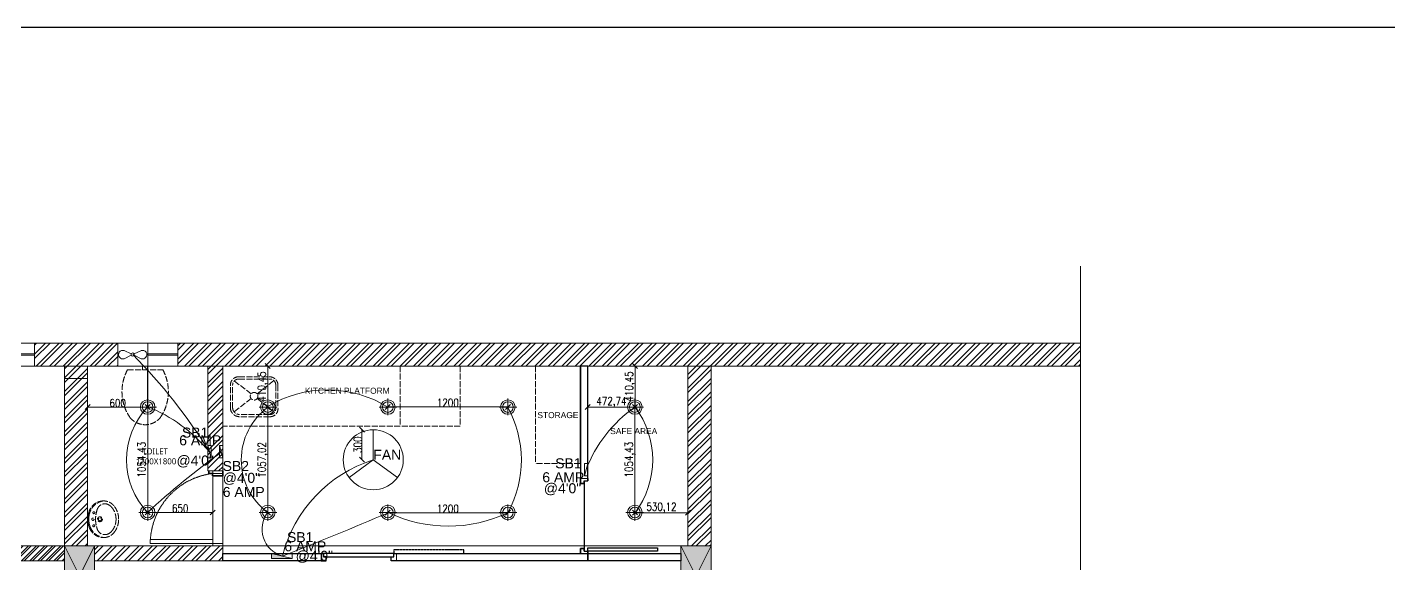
# Model space of a CAD drawing. Header units: millimetres. Extents: x 1926 to 160733, y 10813 to 39285.
# Drawn here: x 120307 to 133915, y 29948 to 35316 of the extents above; entities that cross this region are included whole.
import ezdxf

# ---------------------------------------------------------------- set-up
doc = ezdxf.new("R2010")
doc.units = ezdxf.units.MM
doc.linetypes.add('ACAD_ISO02W100', pattern=[15, 12, -3])
doc.linetypes.add('HIDDEN', pattern=[9.525, 6.35, -3.175])
doc.layers.get('Defpoints').update_dxf_attribs({"lineweight": 0})
for name, color, linetype, lineweight in [('C-DOOR', 7, 'HIDDEN', 0), ('celling', 30, 'Continuous', 0), ('COLOUNM', 7, 'Continuous', 0), ('FURN', 252, 'Continuous', 0), ('furn 2', 253, 'ACAD_ISO02W100', 0), ('hatch', 7, 'Continuous', 0), ('TEXT', 7, 'Continuous', 5), ('wall', 250, 'Continuous', 0), ('wire', 84, 'Continuous', 0)]:
    doc.layers.add(name, color=color, linetype=linetype, lineweight=lineweight)
doc.layers.add('ELE', color=7, linetype='Continuous', lineweight=0, true_color=0x575c5a)
doc.layers.add('glass', color=7, linetype='Continuous', lineweight=5, true_color=0x0082ad)
doc.styles.add('DIM_FONT', font='SIMPLEX.shx', dxfattribs={"width": 0.8})
doc.styles.get("Standard").update_dxf_attribs({"font": 'arial.ttf'})
doc.dimstyles.new('ISO-25', dxfattribs={"dimtxt": 2.5, "dimasz": 2.5, "dimexe": 1.25, "dimexo": 0.625, "dimtad": 1, "dimtxsty": 'Standard', "dimcen": 2.5, "dimadec": 0, "dimazin": 0, "dimtfac": 1, "dimtmove": 0, "dimatfit": 3, "dimfxl": 1, "dimarcsym": 0})

# ---------------------------------------------------------------- blocks, each defined once
blk = doc.blocks.new('A$C51D124C1')
at = {"layer": 'C-DOOR'}
for p, q in [((25, 100), (725, 100)), ((25, 0), (725, 0))]:
    blk.add_line(p, q, dxfattribs=at)
blk.add_arc((21, 15), 709, 6.8545, 86.4639, dxfattribs=at)
blk.add_arc((21, 15), 709, 6.8545, 86.4639, dxfattribs=at)
at = {"layer": 'ELE'}
for points in [[(25, 725), (65, 725), (65, 100), (25, 100)], [(25, 725), (65, 725), (65, 100), (25, 100)], [(25, 0), (0, 0), (0, 100), (25, 100)], [(25, 0), (0, 0), (0, 100), (25, 100)], [(750, 0), (725, 0), (725, 100), (750, 100)], [(750, 0), (725, 0), (725, 100), (750, 100)]]:
    blk.add_lwpolyline(points, close=True, dxfattribs=at)
blk = doc.blocks.new('_Oblique')
at = {"color": 0, "linetype": 'ByBlock', "lineweight": -2}
blk.add_line((-0.5, -0.5), (0.5, 0.5), dxfattribs=at)
blk = doc.blocks.new('*D339')
at = {"color": 0, "lineweight": 0, "transparency": 16777216}
blk.add_line((123652, 30989), (123652, 31289), dxfattribs=at)
at = {"layer": 'Defpoints', "color": 0, "transparency": 16777216}
for p in [(123652, 31289), (123766, 31289), (123766, 30989)]:
    blk.add_point(p, dxfattribs=at)
at = {"color": 0, "lineweight": 0, "transparency": 16777216, "xscale": 50, "yscale": 50, "zscale": 50}
for p, rotation in [((123652, 31289), 90), ((123652, 30989), 270)]:
    blk.add_blockref('_Oblique', p, dxfattribs=dict(at, rotation=rotation))
at = {"color": 0, "transparency": 16777216, "insert": (123611, 31139), "char_height": 80, "attachment_point": 5, "rotation": 90, "style": 'DIM_FONT'}
blk.add_mtext('300', dxfattribs=at)
blk = doc.blocks.new('*D340')
at = {"layer": 'Defpoints', "color": 0, "transparency": 16777216}
for p in [(121511, 31926), (121511, 31926), (121511, 31518)]:
    blk.add_point(p, dxfattribs=at)
at = {"layer": 'TEXT', "color": 0, "lineweight": -2, "transparency": 16777216}
for p, q in [((121511, 31926), (121510, 31926)), ((121511, 31521), (121511, 31924)), ((121511, 31518), (121510, 31518))]:
    blk.add_line(p, q, dxfattribs=at)
at = {"layer": 'TEXT', "color": 0, "transparency": 16777216}
for points in [[(121511, 31924), (121512, 31924), (121511, 31926)], [(121511, 31521), (121512, 31521), (121511, 31518)]]:
    blk.add_solid(points, dxfattribs=at)
at = {"layer": 'TEXT', "color": 0, "transparency": 16777216, "insert": (121509, 31722), "char_height": 2.5, "attachment_point": 5, "rotation": 90}
blk.add_mtext('407,85', dxfattribs=at)
blk = doc.blocks.new('*D341')
at = {"color": 0, "lineweight": 0, "transparency": 16777216}
blk.add_line((123911, 30459), (125111, 30459), dxfattribs=at)
at = {"layer": 'Defpoints', "color": 0, "transparency": 16777216}
for p in [(123911, 30459), (125111, 30459), (125111, 30459)]:
    blk.add_point(p, dxfattribs=at)
at = {"color": 0, "lineweight": 0, "transparency": 16777216, "xscale": 50, "yscale": 50, "zscale": 50, "rotation": 180}
blk.add_blockref('_Oblique', (123911, 30459), dxfattribs=at)
at = {"color": 0, "lineweight": 0, "transparency": 16777216, "xscale": 50, "yscale": 50, "zscale": 50}
blk.add_blockref('_Oblique', (125111, 30459), dxfattribs=at)
at = {"color": 0, "transparency": 16777216, "insert": (124511, 30499), "char_height": 80, "attachment_point": 5, "style": 'DIM_FONT'}
blk.add_mtext('1200', dxfattribs=at)
blk = doc.blocks.new('*D342')
at = {"color": 0, "lineweight": 0, "transparency": 16777216}
blk.add_line((126381, 31516), (126381, 30461), dxfattribs=at)
at = {"layer": 'Defpoints', "color": 0, "transparency": 16777216}
for p in [(126380, 31516), (126381, 30461), (126381, 30461)]:
    blk.add_point(p, dxfattribs=at)
at = {"color": 0, "lineweight": 0, "transparency": 16777216, "xscale": 50, "yscale": 50, "zscale": 50}
for p, rotation in [((126381, 31516), 90), ((126381, 30461), 270)]:
    blk.add_blockref('_Oblique', p, dxfattribs=dict(at, rotation=rotation))
at = {"color": 0, "transparency": 16777216, "insert": (126333, 30989), "char_height": 80, "attachment_point": 5, "rotation": 90, "style": 'DIM_FONT'}
blk.add_mtext('1054,43', dxfattribs=at)
blk = doc.blocks.new('*D343')
at = {"color": 0, "lineweight": 0, "transparency": 16777216}
blk.add_line((126381, 30459), (126911, 30459), dxfattribs=at)
at = {"layer": 'Defpoints', "color": 0, "transparency": 16777216}
for p in [(126381, 30459), (126911, 30459), (126911, 30459)]:
    blk.add_point(p, dxfattribs=at)
at = {"color": 0, "lineweight": 0, "transparency": 16777216, "xscale": 50, "yscale": 50, "zscale": 50, "rotation": 180}
blk.add_blockref('_Oblique', (126381, 30459), dxfattribs=at)
at = {"color": 0, "lineweight": 0, "transparency": 16777216, "xscale": 50, "yscale": 50, "zscale": 50}
blk.add_blockref('_Oblique', (126911, 30459), dxfattribs=at)
at = {"color": 0, "transparency": 16777216, "insert": (126646, 30507), "char_height": 80, "attachment_point": 5, "style": 'DIM_FONT'}
blk.add_mtext('530,12', dxfattribs=at)
blk = doc.blocks.new('*D344')
at = {"color": 0, "lineweight": 0, "transparency": 16777216}
blk.add_line((126382, 31516), (125910, 31516), dxfattribs=at)
at = {"layer": 'Defpoints', "color": 0, "transparency": 16777216}
for p in [(125910, 31516), (125910, 31516), (126382, 31516)]:
    blk.add_point(p, dxfattribs=at)
at = {"color": 0, "lineweight": 0, "transparency": 16777216, "xscale": 50, "yscale": 50, "zscale": 50, "rotation": 180}
blk.add_blockref('_Oblique', (125910, 31516), dxfattribs=at)
at = {"color": 0, "lineweight": 0, "transparency": 16777216, "xscale": 50, "yscale": 50, "zscale": 50}
blk.add_blockref('_Oblique', (126382, 31516), dxfattribs=at)
at = {"color": 0, "transparency": 16777216, "insert": (126146, 31564), "char_height": 80, "attachment_point": 5, "style": 'DIM_FONT'}
blk.add_mtext('472,74', dxfattribs=at)
blk = doc.blocks.new('*D345')
at = {"color": 0, "lineweight": 0, "transparency": 16777216}
blk.add_line((126382, 31516), (126382, 31926), dxfattribs=at)
at = {"layer": 'Defpoints', "color": 0, "transparency": 16777216}
for p in [(126382, 31926), (126382, 31926), (126382, 31516)]:
    blk.add_point(p, dxfattribs=at)
at = {"color": 0, "lineweight": 0, "transparency": 16777216, "xscale": 50, "yscale": 50, "zscale": 50}
for p, rotation in [((126382, 31926), 90), ((126382, 31516), 270)]:
    blk.add_blockref('_Oblique', p, dxfattribs=dict(at, rotation=rotation))
at = {"color": 0, "transparency": 16777216, "insert": (126334, 31721), "char_height": 80, "attachment_point": 5, "rotation": 90, "style": 'DIM_FONT'}
blk.add_mtext('410,45', dxfattribs=at)
blk = doc.blocks.new('*D346')
at = {"color": 0, "lineweight": 0, "transparency": 16777216}
blk.add_line((121511, 31516), (120911, 31516), dxfattribs=at)
at = {"layer": 'Defpoints', "color": 0, "transparency": 16777216}
for p in [(120911, 31516), (120911, 31516), (121511, 31516)]:
    blk.add_point(p, dxfattribs=at)
at = {"color": 0, "lineweight": 0, "transparency": 16777216, "xscale": 50, "yscale": 50, "zscale": 50, "rotation": 180}
blk.add_blockref('_Oblique', (120911, 31516), dxfattribs=at)
at = {"color": 0, "lineweight": 0, "transparency": 16777216, "xscale": 50, "yscale": 50, "zscale": 50}
blk.add_blockref('_Oblique', (121511, 31516), dxfattribs=at)
at = {"color": 0, "transparency": 16777216, "insert": (121211, 31556), "char_height": 80, "attachment_point": 5, "style": 'DIM_FONT'}
blk.add_mtext('600', dxfattribs=at)
blk = doc.blocks.new('*D347')
at = {"color": 0, "lineweight": 0, "transparency": 16777216}
blk.add_line((121511, 30461), (122161, 30461), dxfattribs=at)
at = {"layer": 'Defpoints', "color": 0, "transparency": 16777216}
for p in [(121511, 30461), (122161, 30461), (122161, 30461)]:
    blk.add_point(p, dxfattribs=at)
at = {"color": 0, "lineweight": 0, "transparency": 16777216, "xscale": 50, "yscale": 50, "zscale": 50, "rotation": 180}
blk.add_blockref('_Oblique', (121511, 30461), dxfattribs=at)
at = {"color": 0, "lineweight": 0, "transparency": 16777216, "xscale": 50, "yscale": 50, "zscale": 50}
blk.add_blockref('_Oblique', (122161, 30461), dxfattribs=at)
at = {"color": 0, "transparency": 16777216, "insert": (121836, 30502), "char_height": 80, "attachment_point": 5, "style": 'DIM_FONT'}
blk.add_mtext('650', dxfattribs=at)
blk = doc.blocks.new('*D350')
at = {"color": 0, "lineweight": 0, "transparency": 16777216}
blk.add_line((123911, 31518), (125111, 31518), dxfattribs=at)
at = {"layer": 'Defpoints', "color": 0, "transparency": 16777216}
for p in [(123911, 31518), (125111, 31518), (125111, 31518)]:
    blk.add_point(p, dxfattribs=at)
at = {"color": 0, "lineweight": 0, "transparency": 16777216, "xscale": 50, "yscale": 50, "zscale": 50, "rotation": 180}
blk.add_blockref('_Oblique', (123911, 31518), dxfattribs=at)
at = {"color": 0, "lineweight": 0, "transparency": 16777216, "xscale": 50, "yscale": 50, "zscale": 50}
blk.add_blockref('_Oblique', (125111, 31518), dxfattribs=at)
at = {"color": 0, "transparency": 16777216, "insert": (124511, 31559), "char_height": 80, "attachment_point": 5, "style": 'DIM_FONT'}
blk.add_mtext('1200', dxfattribs=at)
blk = doc.blocks.new('*D351')
at = {"color": 0, "lineweight": 0, "transparency": 16777216}
blk.add_line((122711, 31516), (122711, 31926), dxfattribs=at)
at = {"layer": 'Defpoints', "color": 0, "transparency": 16777216}
for p in [(122711, 31926), (122711, 31926), (122711, 31516)]:
    blk.add_point(p, dxfattribs=at)
at = {"color": 0, "lineweight": 0, "transparency": 16777216, "xscale": 50, "yscale": 50, "zscale": 50}
for p, rotation in [((122711, 31926), 90), ((122711, 31516), 270)]:
    blk.add_blockref('_Oblique', p, dxfattribs=dict(at, rotation=rotation))
at = {"color": 0, "transparency": 16777216, "insert": (122663, 31721), "char_height": 80, "attachment_point": 5, "rotation": 90, "style": 'DIM_FONT'}
blk.add_mtext('410,45', dxfattribs=at)
blk = doc.blocks.new('*D352')
at = {"color": 0, "lineweight": 0, "transparency": 16777216}
blk.add_line((122713, 30459), (122713, 31516), dxfattribs=at)
at = {"layer": 'Defpoints', "color": 0, "transparency": 16777216}
for p in [(122710, 31516), (122713, 31516), (122711, 30459)]:
    blk.add_point(p, dxfattribs=at)
at = {"color": 0, "lineweight": 0, "transparency": 16777216, "xscale": 50, "yscale": 50, "zscale": 50}
for p, rotation in [((122713, 31516), 90), ((122713, 30459), 270)]:
    blk.add_blockref('_Oblique', p, dxfattribs=dict(at, rotation=rotation))
at = {"color": 0, "transparency": 16777216, "insert": (122664, 30987), "char_height": 80, "attachment_point": 5, "rotation": 90, "style": 'DIM_FONT'}
blk.add_mtext('1057,02', dxfattribs=at)
blk = doc.blocks.new('*D195')
at = {"color": 0, "lineweight": 0, "transparency": 16777216}
blk.add_line((121511, 31516), (121511, 30461), dxfattribs=at)
at = {"layer": 'Defpoints', "color": 0, "transparency": 16777216}
for p in [(121511, 31516), (121511, 30461), (121511, 30461)]:
    blk.add_point(p, dxfattribs=at)
at = {"color": 0, "lineweight": 0, "transparency": 16777216, "xscale": 50, "yscale": 50, "zscale": 50}
for p, rotation in [((121511, 31516), 90), ((121511, 30461), 270)]:
    blk.add_blockref('_Oblique', p, dxfattribs=dict(at, rotation=rotation))
at = {"color": 0, "transparency": 16777216, "insert": (121463, 30989), "char_height": 80, "attachment_point": 5, "rotation": 90, "style": 'DIM_FONT'}
blk.add_mtext('1054,43', dxfattribs=at)

msp = doc.modelspace()

# ---------------------------------------------------------------- hatches: boundary and pattern name
at = {"layer": 'hatch', "linetype": 'Continuous', "ltscale": 3, "true_color": 0xc7c8ca}
h = msp.add_hatch(dxfattribs=at)
h.set_pattern_fill('ANSI32', color=9, scale=10)
h.set_pattern_definition([(45, (-1042658.48, 18299.64), (-67.351921, 67.351921), []), (45, (-1042613.58, 18299.64), (-67.351921, 67.351921), [])])
h.paths.add_polyline_path([(127141.171, 31926.232), (126911.171, 31926.232), (126911.171, 30126.232), (127141.171, 30126.232)])
h.paths.add_polyline_path([(122261.171, 31926.232), (122111.171, 31926.232), (122111.171, 30876.232), (122261.171, 30876.232)])
h.paths.add_polyline_path([(120911.171, 31926.232), (120681.171, 31926.232), (120681.171, 30126.232), (120911.171, 30126.232)])
h.paths.add_polyline_path([(122261.171, 30126.232), (120981.171, 30126.232), (120981.171, 29976.232), (122261.171, 29976.232)])
h.paths.add_polyline_path([(120911.171, 29526.232), (120681.171, 29526.232), (120681.171, 27426.232), (120911.171, 27426.232)])
h.paths.add_polyline_path([(120911.171, 27126.232), (120681.171, 27126.232), (120681.171, 25026.232), (120911.171, 25026.232)])
h.paths.add_polyline_path([(127141.171, 27126.232), (126911.171, 27126.232), (126911.171, 25026.232), (127141.171, 25026.232)])
h.paths.add_polyline_path([(120911.171, 24426.232), (120681.171, 24426.232), (120681.171, 22926.232), (120911.171, 22926.232)])
h.paths.add_polyline_path([(127141.171, 24426.232), (126911.171, 24426.232), (126911.171, 22926.232), (127141.171, 22926.232)])
h.paths.add_polyline_path([(127141.171, 29526.232), (126911.171, 29526.232), (126911.171, 27426.232), (127141.171, 27426.232)])
h.paths.add_polyline_path([(121196.786, 30828.781), (122004.753, 30828.781), (122004.753, 31299.653), (121196.786, 31299.653)], flags=9)
h.paths.add_polyline_path([(117865.473, 12656.425), (125838.119, 12656.425), (125838.119, 13377.673), (117865.473, 13377.673)], flags=9)
h.paths.add_polyline_path([(127185.775, 29717.371), (127598.428, 29717.371), (127598.428, 30026.478), (127185.775, 30026.478)], flags=9)
h.paths.add_polyline_path([(127185.775, 27132.34), (127598.428, 27132.34), (127598.428, 27441.446), (127185.775, 27441.446)], flags=9)
h.paths.add_polyline_path([(127185.775, 24617.371), (127598.428, 24617.371), (127598.428, 24926.478), (127185.775, 24926.478)], flags=9)
h.paths.add_polyline_path([(120256.303, 29717.371), (120668.957, 29717.371), (120668.957, 30026.478), (120256.303, 30026.478)], flags=9)
h.paths.add_polyline_path([(120256.303, 27132.34), (120668.957, 27132.34), (120668.957, 27441.446), (120256.303, 27441.446)], flags=9)
h.paths.add_polyline_path([(119252.224, 10813.117), (128496.866, 10813.117), (128496.866, 11901.803), (119252.224, 11901.803)], flags=9)
h.paths.add_polyline_path([(133123.4, 11504.023), (133602.061, 11504.023), (133602.061, 12223.898), (133123.4, 12223.898)], flags=9)
h.paths.add_polyline_path([(117766.836, 13420.952), (125904.773, 13420.952), (125904.773, 14509.638), (117766.836, 14509.638)], flags=9)
h.paths.add_polyline_path([(115729.469, 12843.246), (116600.805, 12843.246), (116600.805, 14282.683), (115729.469, 14282.683)], flags=9)
h.paths.add_polyline_path([(116594.011, 13005.642), (117679.094, 13005.642), (117679.094, 14094.328), (116594.011, 14094.328)], flags=9)
h.paths.add_polyline_path([(124967.514, 20336.578), (126388.237, 20336.578), (126388.237, 20783.641), (124967.514, 20783.641)], flags=9)
h.paths.add_polyline_path([(121709.011, 17879.395), (123129.734, 17879.395), (123129.734, 18326.458), (121709.011, 18326.458)], flags=9)
h.paths.add_polyline_path([(123246.614, 27956.008), (125308.14, 27956.008), (125308.14, 28897.837), (123246.614, 28897.837)], flags=9)
h.paths.add_polyline_path([(131527.587, 21173.094), (132933.462, 21173.094), (132933.462, 21620.156), (131527.587, 21620.156)], flags=9)
h.paths.add_polyline_path([(131323.13, 18289.92), (133238.108, 18289.92), (133238.108, 18736.982), (131323.13, 18736.982)], flags=9)
h.paths.add_polyline_path([(120256.303, 24617.371), (120668.957, 24617.371), (120668.957, 24926.478), (120256.303, 24926.478)], flags=9)
h.paths.add_polyline_path([(128409.183, 26478.202), (130113.566, 26478.202), (130113.566, 27424.414), (128409.183, 27424.414)], flags=9)
h.paths.add_polyline_path([(118065.515, 26478.202), (119578.827, 26478.202), (119578.827, 27424.414), (118065.515, 27424.414)], flags=9)
h.paths.add_polyline_path([(124181.25, 22544.45), (124591.38, 22544.45), (124591.38, 22963.281), (124181.25, 22963.281)], flags=9)
h.paths.add_polyline_path([(121811.171, 32156.232), (121811.171, 31926.232), (127141.171, 31926.232), (130833.284, 31926.232), (130833.284, 32156.232)])
h.paths.add_polyline_path([(119781.171, 31926.232), (119781.171, 32156.232), (116989.059, 32156.232), (116989.059, 31926.232)])
h.paths.add_polyline_path([(120381.171, 32156.232), (120381.171, 31926.232), (121211.171, 31926.232), (121211.171, 32156.232)])
h = msp.add_hatch(dxfattribs=at)
h.set_pattern_fill('ANSI32', color=9, scale=6)
h.set_pattern_definition([(45, (-1042658.48, 18299.645), (-40.4111525, 40.4111525), []), (45, (-1042631.537, 18299.645), (-40.4111525, 40.4111525), [])])
h.paths.add_polyline_path([(120681.171, 30126.232), (119331.171, 30126.232), (119331.171, 29976.232), (120681.171, 29976.232)])
at = {"layer": 'TEXT', "true_color": 0xed1f24}
h = msp.add_hatch(color=240, dxfattribs=at)
h.dxf.hatch_style = 1
h.paths.add_polyline_path([(122747.749, 30051.833), (122747.749, 30000.634), (122956.155, 30000.634)])
at = {"layer": 'wall', "true_color": 0xc7c8ca}
h = msp.add_hatch(color=9, dxfattribs=at)
h.dxf.hatch_style = 1
h.paths.add_polyline_path([(127141.171, 30126.232), (126841.171, 30126.232), (126841.171, 29526.232), (127141.171, 29526.232)])
h.paths.add_polyline_path([(120981.171, 30126.232), (120681.171, 30126.232), (120681.171, 29526.232), (120981.171, 29526.232)])
h.paths.add_polyline_path([(120981.171, 27426.232), (120681.171, 27426.232), (120681.171, 27126.232), (120981.171, 27126.232)])
h.paths.add_polyline_path([(127141.171, 27426.232), (126841.171, 27426.232), (126841.171, 27126.232), (127141.171, 27126.232)])
h.paths.add_polyline_path([(127141.171, 25026.232), (126841.171, 25026.232), (126841.171, 24426.232), (127141.171, 24426.232)])
h.paths.add_polyline_path([(120981.171, 25026.232), (120681.171, 25026.232), (120681.171, 24426.232), (120981.171, 24426.232)])

# ---------------------------------------------------------------- linework, layer by layer
for p, q in [((125835.449, 30950.778), (125835.449, 31926.232)), ((122158.361, 30852.76), (122122.499, 30852.76)), ((125873.693, 30778.654), (125909.555, 30778.654)), ((125873.693, 30752.36), (125873.693, 30102.047)), ((125873.693, 30075.753), (125909.555, 30075.753)), ((123269.943, 30051.84), (123243.649, 30051.84)), ((123243.649, 29977.72), (123293.856, 29977.72)), ((123269.943, 30015.978), (123269.943, 30051.84)), ((123293.856, 30015.978), (123269.943, 30015.978)), ((123293.856, 29977.72), (123293.856, 30015.978)), ((123293.856, 30015.978), (123944.154, 30015.978)), ((123944.154, 29977.72), (123944.154, 30015.978)), ((123944.154, 30015.978), (123970.448, 30015.978)), ((123996.756, 29977.72), (123944.154, 29977.72)), ((123970.448, 30015.978), (123970.448, 30051.84)), ((123970.448, 30051.84), (123996.756, 30051.84))]:
    msp.add_line(p, q)
for points in [[(113410.692, 35315.561), (144710.799, 35315.561), (144710.799, 12463.975), (113410.692, 12463.975)], [(122122.499, 30852.76), (122122.499, 30852.76), (122122.499, 30852.76), (122122.499, 30852.76), (122122.499, 30876.673), (122122.499, 30876.673), (122122.499, 30876.673), (122122.499, 30876.673)], [(122158.361, 30826.465), (122158.361, 30826.465), (122158.361, 30826.465), (122158.361, 30826.465), (122158.361, 30852.76), (122158.361, 30852.76), (122158.361, 30852.76), (122158.361, 30852.76)], [(122261.171, 30826.465), (122261.171, 30826.465), (122158.361, 30826.465), (122158.361, 30826.465), (122158.361, 30826.465), (122158.361, 30826.465), (122261.171, 30826.465), (122261.171, 30826.465)], [(122261.171, 30876.673), (122261.171, 30876.673), (122261.171, 30876.673), (122261.171, 30876.673), (122261.171, 30826.465), (122261.171, 30826.465), (122261.171, 30826.465), (122261.171, 30826.465)], [(125835.449, 30802.56), (125835.449, 30802.56), (125835.449, 30802.56), (125835.449, 30802.56), (125835.449, 30752.352), (125835.449, 30752.352), (125835.449, 30752.352), (125835.449, 30752.352)], [(125873.693, 30752.36), (125873.693, 30752.36), (125873.693, 30752.36), (125873.693, 30752.36), (125873.693, 30778.654), (125873.693, 30778.654), (125873.693, 30778.654), (125873.693, 30778.654)], [(125909.555, 30778.654), (125909.555, 30778.654), (125909.555, 30778.654), (125909.555, 30778.654), (125909.555, 30802.567), (125909.555, 30802.567), (125909.555, 30802.567), (125909.555, 30802.567)], [(125835.449, 30752.36), (125835.449, 30752.36), (125873.693, 30752.36), (125873.693, 30752.36), (125873.693, 30752.36), (125873.693, 30752.36), (125835.449, 30752.36), (125835.449, 30752.36)], [(125835.449, 30102.04), (125835.449, 30102.04), (125873.693, 30102.047), (125873.693, 30102.047), (125873.693, 30102.047), (125873.693, 30102.047), (125835.449, 30102.04), (125835.449, 30102.04)], [(125835.449, 30051.833), (125835.449, 30051.833), (125835.449, 30051.833), (125835.449, 30051.833), (125835.449, 30102.04), (125835.449, 30102.04), (125835.449, 30102.04), (125835.449, 30102.04)], [(125873.693, 30102.047), (125873.693, 30102.047), (125873.693, 30102.047), (125873.693, 30102.047), (125873.693, 30075.753), (125873.693, 30075.753), (125873.693, 30075.753), (125873.693, 30075.753)], [(126607.679, 30075.753), (126607.679, 30075.753), (125909.555, 30075.753), (125909.555, 30075.753), (125909.555, 30109.22), (125909.555, 30109.22), (126607.679, 30109.22), (126607.679, 30109.22)], [(125909.555, 30075.753), (125909.555, 30075.753), (125909.555, 30075.753), (125909.555, 30075.753), (125909.555, 30051.84), (125909.555, 30051.84), (125909.555, 30051.84), (125909.555, 30051.84)], [(123970.448, 30015.978), (123970.448, 30015.978), (123970.448, 30051.84), (123970.448, 30051.84), (123269.943, 30051.84), (123269.943, 30051.84), (123269.943, 30015.978), (123269.943, 30015.978)], [(125909.555, 30051.84), (126839.593, 30051.84), (126839.593, 29977.72), (125909.555, 29977.72)]]:
    msp.add_lwpolyline(points, close=True)
for points in [[(125909.555, 30778.654), (125909.555, 31926.232), (125835.449, 31926.232), (125835.449, 30752.36)], [(125835.449, 30102.04), (125835.449, 30051.837), (125909.555, 30051.837), (125909.555, 30109.22)], [(123293.856, 29977.72), (122261.171, 29977.72), (122261.171, 30051.833), (123269.943, 30051.833)], [(123996.756, 30051.833), (125909.555, 30051.837), (125909.555, 29977.724), (123996.756, 29977.72)]]:
    msp.add_lwpolyline(points)
at = {"linetype": 'ACAD_ISO02W100', "ltscale": 0.2}
msp.add_lwpolyline([(124670.953, 30051.84), (124670.953, 30051.84), (124670.953, 30087.703), (124670.953, 30087.703), (123970.448, 30087.703), (123970.448, 30087.703), (123970.448, 30051.84), (123970.448, 30051.84)], close=True, dxfattribs=at)
at = {"layer": 'celling'}
for p, q in [((121511.171, 31435.885), (121511.171, 31600.875)), ((122711.171, 31435.885), (122711.171, 31600.875)), ((123911.171, 31435.885), (123911.171, 31600.875)), ((125111.171, 31435.885), (125111.171, 31600.875)), ((126381.047, 31435.885), (126381.047, 31600.875)), ((121598.309, 31515.787), (121421.317, 31515.787)), ((122624.034, 31515.787), (122801.026, 31515.787)), ((123824.034, 31515.787), (124001.026, 31515.787)), ((125024.034, 31515.787), (125201.026, 31515.787)), ((126468.185, 31515.787), (126291.193, 31515.787)), ((121511.171, 30541.262), (121511.171, 30376.273)), ((122711.171, 30541.262), (122711.171, 30376.273)), ((123911.171, 30541.262), (123911.171, 30376.273)), ((125111.171, 30541.262), (125111.171, 30376.273)), ((126381.047, 30541.262), (126381.047, 30376.273)), ((121598.309, 30461.361), (121421.317, 30461.361)), ((122624.034, 30461.361), (122801.026, 30461.361)), ((123824.034, 30461.361), (124001.026, 30461.361)), ((125024.034, 30461.361), (125201.026, 30461.361)), ((126468.185, 30461.361), (126291.193, 30461.361))]:
    msp.add_line(p, q, dxfattribs=at)
for centre, radius in [((121510.722, 31515.787), 72.661), ((122711.621, 31515.787), 72.661), ((123911.621, 31515.787), 72.661), ((125111.621, 31515.787), 72.661), ((126380.598, 31515.787), 72.661), ((121510.722, 31515.787), 53.234), ((122711.621, 31515.787), 53.234), ((123911.621, 31515.787), 53.234), ((125111.621, 31515.787), 53.234), ((126380.598, 31515.787), 53.234), ((121510.722, 30461.361), 72.661), ((121510.722, 30461.361), 53.234), ((122711.621, 30461.361), 72.661), ((122711.621, 30461.361), 53.234), ((123911.621, 30461.361), 72.661), ((123911.621, 30461.361), 53.234), ((125111.621, 30461.361), 72.661), ((125111.621, 30461.361), 53.234), ((126380.598, 30461.361), 72.661), ((126380.598, 30461.361), 53.234)]:
    msp.add_circle(centre, radius, dxfattribs=at)
at = {"layer": 'COLOUNM'}
for points in [[(120681.171, 30126.232), (120981.171, 30126.232), (120981.171, 29526.232), (120681.171, 29526.232)], [(127141.171, 30126.232), (126841.171, 30126.232), (126841.171, 29526.232), (127141.171, 29526.232)]]:
    msp.add_lwpolyline(points, close=True, dxfattribs=at)
at = {"layer": 'furn 2', "ltscale": 5}
for p, q in [((121309.571, 31888.432), (121662.371, 31888.432)), ((124035.163, 31926.232), (124035.163, 31326.142)), ((125385.966, 31926.232), (125385.966, 30950.778)), ((122544.461, 31647.382), (122374.481, 31779.672)), ((122604.609, 31647.516), (122779.091, 31784.565)), ((122544.461, 31600.488), (122374.481, 31468.198)), ((122604.609, 31600.354), (122779.091, 31463.306)), ((125397.929, 30950.778), (125835.449, 30950.778))]:
    msp.add_line(p, q, dxfattribs=at)
at = {"layer": 'furn 2'}
for p, q in [((121460.771, 31888.432), (121460.771, 31926.232)), ((121511.171, 31926.232), (121511.171, 31888.432))]:
    msp.add_line(p, q, dxfattribs=at)
at = {"layer": 'furn 2', "ltscale": 5}
msp.add_lwpolyline([(124635.254, 31326.142), (122261.171, 31326.142), (122261.171, 31926.232), (124635.254, 31926.232)], close=True, dxfattribs=at)
for points in [[(122337.673, 31733.297, -0.431234644), (122423.021, 31818.645), (122728.102, 31818.645, -0.408063838), (122813.45, 31733.297), (122813.45, 31504.732, -0.46256141), (122728.102, 31419.383), (122423.021, 31419.383, -0.378579339), (122337.673, 31504.732)], [(122360.187, 31733.648, -0.434174383), (122422.671, 31796.131), (122729.644, 31796.131, -0.438176315), (122790.936, 31734.838), (122790.936, 31503.742, -0.471560379), (122729.092, 31441.898), (122423.764, 31441.898, -0.373219627), (122360.187, 31505.475)]]:
    msp.add_lwpolyline(points, format="xyb", close=True, dxfattribs=at)
for centre, radius in [((122574.587, 31623.935), 38.176), ((120963.994, 30393.576), 11.449), ((120972.498, 30458.997), 9.813), ((121033.994, 30393.576), 24.533), ((121033.994, 30393.576), 15.047), ((120972.498, 30328.156), 9.813)]:
    msp.add_circle(centre, radius, dxfattribs=at)
for centre, radius, start, end in [((121713.917, 31669.65), 459.74, 151.5832219, 214.4423531), ((121258.026, 31669.65), 459.74, 325.5576469, 28.4167781), ((121485.971, 31536.504), 197.378, 220, 320), ((121071.61, 30423.016), 153.738, 90, 157.2855887), ((121093.624, 30409.441), 168.754, 100.9967463, 157.8207398), ((121284.554, 30393.576), 294.393, 159.6415374, 180), ((121083.072, 30468.341), 79.486, 62.9310067, 159.6415389), ((121071.61, 30445.913), 130.841, 39.0829067, 90), ((121071.61, 30445.913), 104.673, 39.0829067, 62.9310039), ((121007.171, 30393.576), 187.688, 0, 39.0829071), ((121007.171, 30393.576), 213.856, 0, 39.0829071), ((121284.554, 30393.576), 294.393, 180, 200.3584626), ((121007.171, 30393.576), 187.688, 320.9170929, 0), ((121007.171, 30393.576), 213.856, 320.9170929, 0), ((121071.61, 30364.137), 153.738, 202.7144113, 270), ((121093.624, 30377.711), 168.754, 202.1792602, 259.0032537), ((121083.072, 30318.812), 79.486, 200.3584611, 297.0689933), ((121071.61, 30341.24), 130.841, 270, 320.9170933), ((121071.61, 30341.24), 104.673, 297.0689961, 320.9170933)]:
    msp.add_arc(centre, radius, start, end, dxfattribs=at)
at = {"layer": 'furn 2'}
for radius, start, end in [(229.979, 157.2855884, 180), (229.979, 180, 202.7144116), (219.511, 158.7467458, 180), (219.511, 180, 201.2532542)]:
    msp.add_arc((121141.937, 30393.576), radius, start, end, dxfattribs=at)
at = {"layer": 'glass', "linetype": 'Continuous'}
for points in [[(120381.171, 32033.208), (119781.171, 32033.208), (119781.171, 32049.256), (120381.171, 32049.256)], [(121511.171, 32033.208), (121811.171, 32033.208), (121811.171, 32049.256), (121511.171, 32049.256)]]:
    msp.add_lwpolyline(points, close=True, dxfattribs=at)
at = {"layer": 'TEXT'}
for p, q in [((121511.171, 32156.232), (121511.171, 31926.232)), ((121346.383, 32048.021), (121274.436, 32081.048)), ((121346.624, 32033.942), (121277.715, 31999.41)), ((121375.719, 32033.942), (121444.627, 31999.41)), ((121375.96, 32048.021), (121447.907, 32081.048)), ((123766.104, 31288.574), (123766.104, 30988.574)), ((122111.171, 31130.212), (122144.415, 31007.811)), ((122227.928, 31130.212), (122261.171, 31007.811)), ((123766.104, 30988.574), (123524.249, 30811.075)), ((123766.104, 30988.574), (124007.737, 30810.772)), ((125876.312, 30828.377), (125909.555, 30950.778)), ((122956.155, 30000.634), (122747.749, 30051.833))]:
    msp.add_line(p, q, dxfattribs=at)
for points in [[(122144.415, 31130.212), (122111.171, 31130.212), (122111.171, 31007.811), (122144.415, 31007.811)], [(122261.171, 31130.212), (122227.928, 31130.212), (122227.928, 31007.811), (122261.171, 31007.811)], [(125909.555, 30828.377), (125876.312, 30828.377), (125876.312, 30950.778), (125909.555, 30950.778)], [(122747.749, 30051.833), (122747.749, 30000.634), (122956.155, 30000.634), (122956.155, 30051.833)]]:
    msp.add_lwpolyline(points, close=True, dxfattribs=at)
for centre, radius in [((121361.171, 32041.232), 16.272), ((123766.104, 30988.574), 300)]:
    msp.add_circle(centre, radius, dxfattribs=at)
for centre, start, end in [((121262.585, 32039.687), 72.323157, 290.5887378), ((121459.757, 32039.687), 249.4112622, 107.676843)]:
    msp.add_arc(centre, 43.025, start, end, dxfattribs=at)
at = {"layer": 'wall'}
for p, q in [((120911.171, 32156.232), (116989.059, 32156.232)), ((120681.171, 32156.232), (127141.171, 32156.232)), ((126911.171, 32156.232), (130833.284, 32156.232)), ((120911.171, 31926.232), (116989.059, 31926.232)), ((120681.171, 31926.232), (120681.171, 22626.232)), ((120681.171, 31926.232), (120681.171, 30126.232)), ((120911.171, 31926.232), (126911.171, 31926.232)), ((120911.171, 31926.232), (120911.171, 30126.232)), ((122111.171, 31926.232), (122111.171, 30876.232)), ((122261.171, 31926.232), (122261.171, 30876.232)), ((126911.171, 31926.232), (130833.284, 31926.232)), ((127141.171, 22626.232), (127141.171, 31926.232)), ((120911.171, 31802.253), (120681.171, 31802.253)), ((122111.171, 30876.232), (122261.171, 30876.232)), ((125835.449, 30802.56), (125909.555, 30802.567)), ((120681.171, 29526.232), (120981.171, 30126.232)), ((120681.171, 30126.232), (120981.171, 29526.232)), ((120981.171, 30126.232), (126841.171, 30126.232)), ((122261.171, 30126.232), (122261.171, 29976.232)), ((126841.171, 29526.232), (127141.171, 30126.232)), ((126841.171, 30126.232), (127141.171, 29526.232)), ((123243.649, 30051.84), (123243.649, 29977.72)), ((123996.756, 30051.833), (123996.756, 29977.72))]:
    msp.add_line(p, q, dxfattribs=at)
for points in [[(130833.284, 32924.661), (130833.284, 27624.226), (131222.139, 27624.226), (131222.139, 27493.479), (130312.707, 27493.479), (130312.707, 27352.646), (130796.557, 27352.646), (130796.557, 22337.826)], [(126911.171, 30126.232), (126911.171, 31926.232), (120911.171, 31926.232), (120911.171, 30126.232)]]:
    msp.add_lwpolyline(points, dxfattribs=at)
for points in [[(120381.171, 31926.232), (119781.171, 31926.232), (119781.171, 32156.232), (120381.171, 32156.232)], [(121211.171, 31926.232), (121811.171, 31926.232), (121811.171, 32156.232), (121211.171, 32156.232)], [(120681.171, 29976.232), (119331.171, 29976.232), (119331.171, 30126.232), (120681.171, 30126.232)], [(120981.171, 29976.232), (122261.171, 29976.232), (122261.171, 30126.232), (120981.171, 30126.232)]]:
    msp.add_lwpolyline(points, close=True, dxfattribs=at)
at = {"layer": 'wire'}
for centre, radius, start, end in [((117481.53, 28193.672), 5464.004, 31.751292, 44.7621276), ((123306.502, 30525.123), 1161.328, 58.5442109, 121.0715881), ((122072.365, 30987.999), 771.378, 136.8261974, 223.3210732), ((120904.179, 30046.479), 1594.617, 39.8843464, 67.6098013), ((123101.464, 30986.804), 655.273, 126.3077263, 233.3088157), ((124147.627, 30983.597), 1098.249, 331.6070344, 29.1397653), ((127134.491, 30422.976), 1326.342, 124.6151587, 159.4027895), ((125673.286, 30986.375), 884.858, 323.3973103, 36.7483094), ((126779.703, 24754.446), 7768.653, 125.7019526, 132.7258863), ((124177.299, 29691.267), 1360.914, 107.5865399, 165.8144538), ((122935.343, 30294.189), 280.632, 143.4376504, 252.7132863), ((109880.312, 63183.091), 35607.459, 291.3744866, 293.215319), ((124516.482, 31717.338), 1393.106, 244.3646255, 295.3877397)]:
    msp.add_arc(centre, radius, start, end, dxfattribs=at)

# ---------------------------------------------------------------- block references
at = {"layer": 'FURN', "color": 1, "rotation": 90}
msp.add_blockref('A$C51D124C1', (122261.171, 30126.232), dxfattribs=at)

# ---------------------------------------------------------------- texts
for s, p in [('KITCHEN PLATFORM', (123082.097, 31648.746)), ('STORAGE ', (125406.093, 31405.157)), ('SAFE AREA ', (126133.825, 31245.122))]:
    msp.add_text(s, height=60).set_placement(p)
at = {"insert": (121393.477, 31102.897), "char_height": 60, "width": 3654.03025, "attachment_point": 1}
msp.add_mtext('{\\fMicrosoft YaHei UI Light|b0|i0|c0|p34;\\C256;\\c0;   TOILET\\P1200X1800}', dxfattribs=at)
at = {"layer": 'TEXT'}
for s, p in [('SB1', (121852.973, 31210.449)), ('6 AMP ', (121826.194, 31133.472)), ('@4\'0"', (121799.204, 30930.857)), ('FAN  ', (123766.104, 30988.574)), ('SB2', (122259.93, 30876.232)), ('SB1', (125583.836, 30903.261)), ('@4\'0"', (122261.171, 30757.754)), ('6 AMP ', (125455.378, 30763.616)), ('@4\'0"', (125470.595, 30653.576)), ('6 AMP ', (122261.171, 30616.539)), ('SB1', (122903.423, 30164.677)), ('6 AMP ', (122876.644, 30073.265)), ('@4\'0"', (122990.012, 29977.72))]:
    msp.add_text(s, height=100, dxfattribs=at).set_placement(p)

# ---------------------------------------------------------------- dimensions: what is measured, and where the dimension line sits
for base, p1, p2, picture, middle in [((122711.1714, 31926.2321), (122711.1714, 31515.7867), (122711.1714, 31926.2321), '*D351', (122662.9273, 31721.0094)), ((126382.2973, 31926.2321), (126382.2973, 31515.7867), (126382.2973, 31926.2321), '*D345', (126334.0532, 31721.0094)), ((121511.171, 30461.361), (121511.171, 31515.787), (121511.171, 30461.361), '*D195', (121462.927, 30988.574)), ((122712.53, 31515.787), (122711.171, 30458.768), (122709.921, 31515.787), '*D352', (122664.286, 30987.277)), ((126381.047, 30461.361), (126379.689, 31515.787), (126381.047, 30461.361), '*D342', (126332.803, 30988.574))]:
    dim = msp.add_linear_dim(base=base, p1=p1, p2=p2, angle=90, dimstyle='ISO-25', override={"dimtxt": 80, "dimasz": 50, "dimtxsty": 'DIM_FONT', "dimblk1": 'Oblique', "dimblk2": 'Oblique', "dimsah": 1, "dimse1": 1, "dimse2": 1, "dimlwd": 0})
    dim.commit()
    dim.dimension.update_dxf_attribs({"geometry": picture, "text_midpoint": middle})
for base, p1, p2, picture, middle in [((120911.171, 31515.787), (121511.171, 31515.787), (120911.171, 31515.787), '*D346', (121211.171, 31556.412)), ((125111.171, 31518.38), (123911.171, 31518.38), (125111.171, 31518.38), '*D350', (124511.171, 31559.005)), ((125909.555, 31515.787), (126382.297, 31515.787), (125909.555, 31515.787), '*D344', (126145.926, 31564.031)), ((122161.171, 30461.361), (121511.171, 30461.361), (122161.171, 30461.361), '*D347', (121836.171, 30501.986)), ((125111.171, 30458.768), (123911.171, 30458.768), (125111.171, 30458.768), '*D341', (124511.171, 30499.393)), ((126911.171, 30458.768), (126381.047, 30458.768), (126911.171, 30458.768), '*D343', (126646.109, 30507.012))]:
    dim = msp.add_linear_dim(base=base, p1=p1, p2=p2, dimstyle='ISO-25', override={"dimtxt": 80, "dimasz": 50, "dimtxsty": 'DIM_FONT', "dimblk1": 'Oblique', "dimblk2": 'Oblique', "dimsah": 1, "dimse1": 1, "dimse2": 1, "dimlwd": 0})
    dim.commit()
    dim.dimension.update_dxf_attribs({"geometry": picture, "text_midpoint": middle})
dim = msp.add_linear_dim(base=(123651.819, 31288.574), p1=(123766.104, 30988.574), p2=(123766.104, 31288.574), angle=90, dimstyle='ISO-25', override={"dimtxt": 80, "dimasz": 50, "dimtxsty": 'DIM_FONT', "dimblk1": 'Oblique', "dimblk2": 'Oblique', "dimsah": 1, "dimse1": 1, "dimse2": 1, "dimlwd": 0})
dim.commit()
dim.dimension.update_dxf_attribs({"geometry": '*D339', "text_midpoint": (123651.819, 31138.574), "dimtype": 160})
dim = msp.add_linear_dim(base=(121511.171, 31926.232), p1=(121511.171, 31518.38), p2=(121511.171, 31926.232), angle=90, dimstyle='ISO-25', dxfattribs=at)
dim.commit()
dim.dimension.update_dxf_attribs({"geometry": '*D340', "text_midpoint": (121509.044, 31722.306)})

doc.saveas('drawing.dxf')
